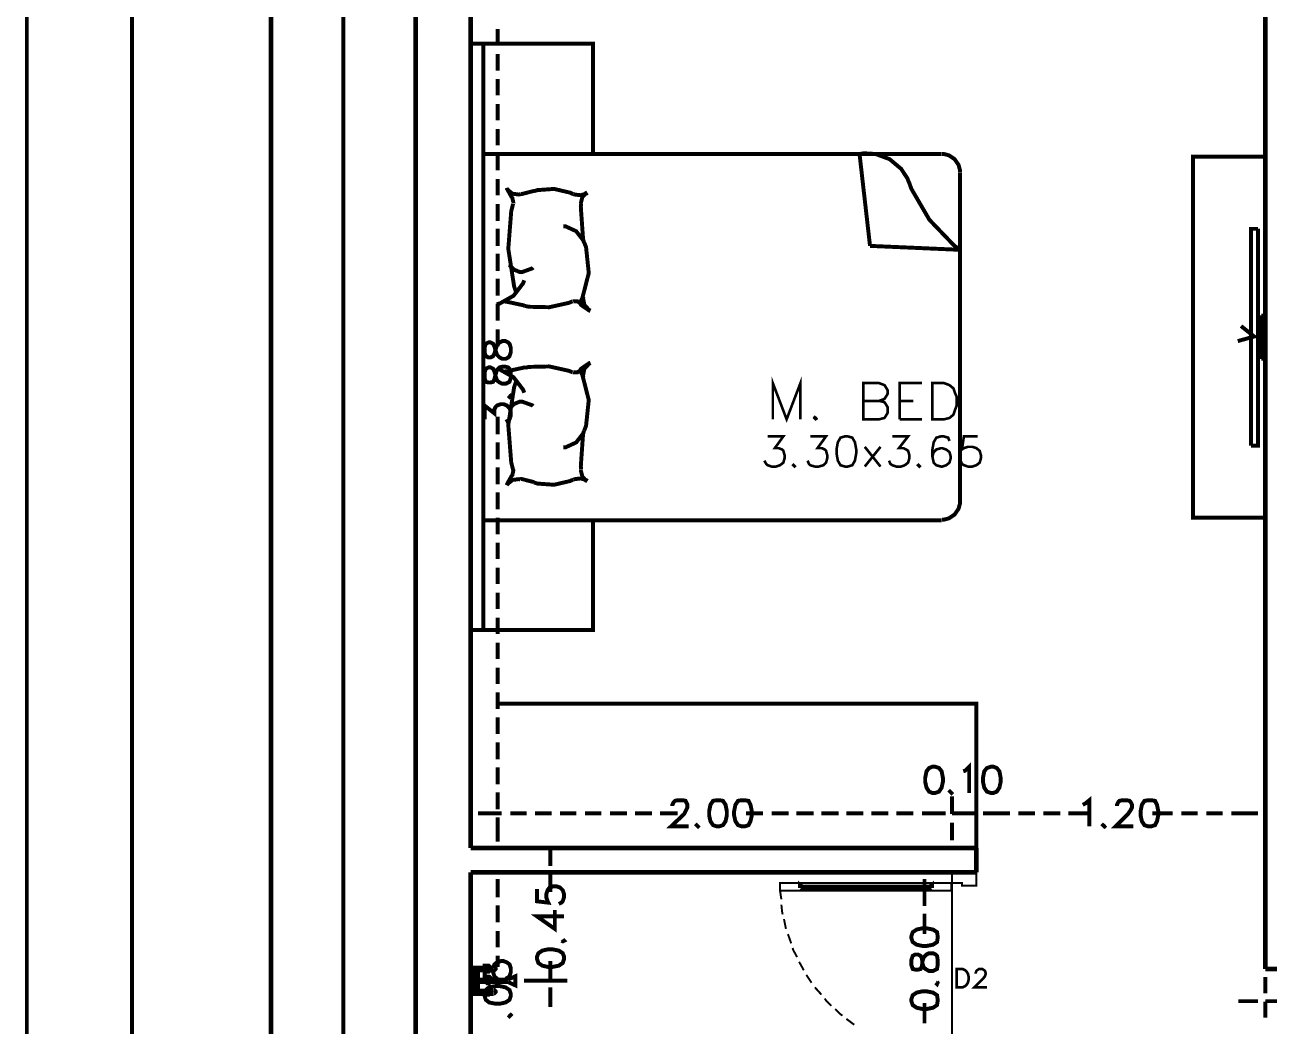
# Model space of a CAD drawing. Extents: x 0.2 to 11.4, y 0.2 to 8.2.
# Drawn here: x 0.223 to 3.381, y 3.627 to 6.168 of the extents above; entities that cross this region are included whole.
import ezdxf

# ---------------------------------------------------------------- set-up
doc = ezdxf.new("R2010")
doc.units = 0
doc.layers.get('0').update_dxf_attribs({"linetype": 'CONTINUOUS'})

msp = doc.modelspace()

# ---------------------------------------------------------------- linework, layer by layer
at = {"color": 0}
for points, const_width in [([(0.228353, 0.238336), (11.4183, 0.238336), (11.4183, 8.15169), (0.228353, 8.15169), (0.228353, 0.238336)], 0.01), ([(0.495008, 0.504992), (11.1517, 0.504992), (11.1517, 7.88499), (0.495008, 7.88499), (0.495008, 0.504992)], 0.01), ([(1.38666, 4.63167), (1.35498, 4.63167), (1.35498, 6.12001), (1.38666, 6.12001), (1.38666, 4.63167)], 0.01), ([(1.66499, 5.84), (1.38666, 5.84), (1.38666, 6.12001), (1.66499, 6.12001), (1.66499, 5.84)], 0.01), ([(3.37169, 5.83333), (3.18832, 5.83333), (3.18832, 4.91667), (3.37169, 4.91667), (3.37169, 5.83333)], 0.01), ([(1.38997, 5.33664), (1.39333, 5.32667), (1.40001, 5.32335), (1.405, 5.32335), (1.41168, 5.32667), (1.41499, 5.33333), (1.41835, 5.345), (1.42165, 5.35499), (1.42833, 5.36165), (1.435, 5.36501), (1.44336, 5.36501), (1.44997, 5.36165), (1.45335, 5.35835), (1.45665, 5.34831), (1.45665, 5.33664), (1.45335, 5.32667), (1.44997, 5.32335), (1.44336, 5.31999), (1.435, 5.31999), (1.42833, 5.32335), (1.42165, 5.33003), (1.41835, 5.34), (1.41499, 5.35167), (1.41168, 5.35835), (1.405, 5.36165), (1.40001, 5.36165), (1.39333, 5.35835), (1.38997, 5.34831), (1.38997, 5.33664)], 0.01), ([(1.38997, 5.27165), (1.39333, 5.26167), (1.40001, 5.25999), (1.405, 5.25999), (1.41168, 5.26167), (1.41499, 5.26833), (1.41835, 5.28168), (1.42165, 5.29167), (1.42833, 5.29833), (1.435, 5.30003), (1.44336, 5.30003), (1.44997, 5.29833), (1.45335, 5.29497), (1.45665, 5.285), (1.45665, 5.27165), (1.45335, 5.26167), (1.44997, 5.25999), (1.44336, 5.25667), (1.435, 5.25667), (1.42833, 5.25999), (1.42165, 5.26497), (1.41835, 5.27501), (1.41499, 5.28836), (1.41168, 5.29497), (1.405, 5.29833), (1.40001, 5.29833), (1.39333, 5.29497), (1.38997, 5.285), (1.38997, 5.27165)], 0.01), ([(2.52669, 5.16667), (2.52669, 5.25836), (2.55664, 5.25836), (2.56999, 5.25331), (2.58003, 5.24501), (2.58333, 5.23503), (2.58832, 5.22331), (2.58832, 5.20167), (2.58333, 5.18832), (2.58003, 5.17833), (2.56999, 5.16997), (2.55664, 5.16667), (2.52669, 5.16667)], 0.006667), ([(2.30501, 5.12332), (2.29335, 5.12001), (2.28668, 5.10835), (2.28331, 5.09), (2.28331, 5.08003), (2.28668, 5.06168), (2.29335, 5.05003), (2.30501, 5.04665), (2.31168, 5.04665), (2.32335, 5.05003), (2.33003, 5.06168), (2.33333, 5.08003), (2.33333, 5.09), (2.33003, 5.10835), (2.32335, 5.12001), (2.31168, 5.12332), (2.30501, 5.12332)], 0.006667), ([(1.66499, 4.63167), (1.38666, 4.63167), (1.38666, 4.91), (1.66499, 4.91), (1.66499, 4.63167)], 0.01), ([(2.52669, 4.285), (2.51833, 4.28168), (2.51167, 4.27333), (2.50836, 4.25667), (2.50836, 4.24669), (2.51167, 4.23167), (2.51833, 4.22168), (2.52669, 4.21832), (2.53331, 4.21832), (2.54335, 4.22168), (2.55003, 4.23167), (2.55333, 4.24669), (2.55333, 4.25667), (2.55003, 4.27333), (2.54335, 4.28168), (2.53331, 4.285), (2.52669, 4.285)], 0.01), ([(2.67503, 4.285), (2.66499, 4.28168), (2.65831, 4.27333), (2.655, 4.25667), (2.655, 4.24669), (2.65831, 4.23167), (2.66499, 4.22168), (2.67503, 4.21832), (2.68164, 4.21832), (2.69, 4.22168), (2.69667, 4.23167), (2.69997, 4.24669), (2.69997, 4.25667), (2.69667, 4.27333), (2.69, 4.28168), (2.68164, 4.285), (2.67503, 4.285)], 0.01), ([(1.97999, 4.19997), (1.97, 4.19835), (1.96332, 4.18832), (1.96001, 4.17165), (1.96001, 4.16168), (1.96332, 4.14665), (1.97, 4.13667), (1.97999, 4.13336), (1.98503, 4.13336), (1.99501, 4.13667), (2.00168, 4.14665), (2.00499, 4.16168), (2.00499, 4.17165), (2.00168, 4.18832), (1.99501, 4.19835), (1.98503, 4.19997), (1.97999, 4.19997)], 0.01), ([(2.04335, 4.19997), (2.03331, 4.19835), (2.02669, 4.18832), (2.02333, 4.17165), (2.02333, 4.16168), (2.02669, 4.14665), (2.03331, 4.13667), (2.04335, 4.13336), (2.05003, 4.13336), (2.06, 4.13667), (2.065, 4.14665), (2.06836, 4.16168), (2.06836, 4.17165), (2.065, 4.18832), (2.06, 4.19835), (2.05003, 4.19997), (2.04335, 4.19997)], 0.01), ([(3.07497, 4.19997), (3.065, 4.19835), (3.05832, 4.18832), (3.05501, 4.17165), (3.05501, 4.16168), (3.05832, 4.14665), (3.065, 4.13667), (3.07497, 4.13336), (3.08165, 4.13336), (3.09169, 4.13667), (3.09668, 4.14665), (3.09999, 4.16168), (3.09999, 4.17165), (3.09668, 4.18832), (3.09169, 4.19835), (3.08165, 4.19997), (3.07497, 4.19997)], 0.01), ([(2.63835, 4.01665), (2.63835, 3.98335), (2.60167, 3.98335), (2.60167, 3.99001), (2.57667, 3.99001), (2.57667, 4.01665), (2.63835, 4.01665)], 0.005), ([(2.19, 3.97), (2.19499, 3.97499), (2.19499, 3.97999), (2.18832, 3.97999), (2.18832, 3.99001), (2.13997, 3.99001), (2.13997, 3.97), (2.19, 3.97)], 0.005), ([(2.52832, 3.98335), (2.18832, 3.98335), (2.18832, 3.97999), (2.52832, 3.97999), (2.52832, 3.98335)], 0.005), ([(2.52669, 3.97), (2.52165, 3.97499), (2.52165, 3.97999), (2.52832, 3.97999), (2.52832, 3.99001), (2.57497, 3.99001), (2.57497, 3.97), (2.52669, 3.97)], 0.005), ([(2.57667, 3.99001), (2.57667, 3.99001)], 0.005), ([(2.47331, 3.84999), (2.47667, 3.84), (2.48665, 3.83333), (2.50168, 3.83003), (2.51167, 3.83003), (2.52832, 3.83333), (2.53836, 3.84), (2.53999, 3.84999), (2.53999, 3.85499), (2.53836, 3.86501), (2.52832, 3.87169), (2.51167, 3.875), (2.50168, 3.875), (2.48665, 3.87169), (2.47667, 3.86501), (2.47331, 3.85499), (2.47331, 3.84999)], 0.01), ([(1.52333, 3.79665), (1.52669, 3.78668), (1.53668, 3.78), (1.55165, 3.77669), (1.56168, 3.77669), (1.57835, 3.78), (1.58832, 3.78668), (1.59169, 3.79665), (1.59169, 3.80333), (1.58832, 3.81168), (1.57835, 3.81836), (1.56168, 3.82167), (1.55165, 3.82167), (1.53668, 3.81836), (1.52669, 3.81168), (1.52333, 3.80333), (1.52333, 3.79665)], 0.01), ([(2.47331, 3.78168), (2.47667, 3.77165), (2.48335, 3.77001), (2.49001, 3.77001), (2.49669, 3.77165), (2.5, 3.77832), (2.50168, 3.79167), (2.50499, 3.80165), (2.51167, 3.80832), (2.51833, 3.81168), (2.52832, 3.81168), (2.535, 3.80832), (2.53836, 3.80501), (2.53999, 3.79497), (2.53999, 3.78168), (2.53836, 3.77165), (2.535, 3.77001), (2.52832, 3.76665), (2.51833, 3.76665), (2.51167, 3.77001), (2.50499, 3.77501), (2.50168, 3.785), (2.5, 3.79833), (2.49669, 3.80501), (2.49001, 3.80832), (2.48335, 3.80832), (2.47667, 3.80501), (2.47331, 3.79497), (2.47331, 3.78168)], 0.01), ([(1.37332, 3.77501), (1.37332, 3.77501)], 0.01), ([(1.37332, 3.76833), (1.37332, 3.76833)], 0.01), ([(1.39165, 3.77251), (1.39165, 3.77067), (1.39725, 3.76497), (1.39914, 3.76497), (1.40099, 3.76497), (1.40668, 3.77067), (1.40668, 3.77251), (1.40668, 3.77442), (1.40099, 3.78), (1.39914, 3.78), (1.39725, 3.78), (1.39165, 3.77442), (1.39165, 3.77251)], 0.01), ([(2.58832, 3.72499), (2.58832, 3.77165), (2.60335, 3.77165), (2.61003, 3.76833), (2.61333, 3.76497), (2.61664, 3.75999), (2.61833, 3.75331), (2.61833, 3.74333), (2.61664, 3.73665), (2.61333, 3.73167), (2.61003, 3.72835), (2.60335, 3.72499), (2.58832, 3.72499)], 0.006667), ([(1.35834, 3.70833), (1.37332, 3.70833), (1.37332, 3.72499), (1.35834, 3.72499), (1.35834, 3.70833)], 0.01), ([(1.38997, 3.70335), (1.39333, 3.69336), (1.40169, 3.68668), (1.41835, 3.68332), (1.42833, 3.68332), (1.44336, 3.68668), (1.45335, 3.69336), (1.45665, 3.70335), (1.45665, 3.70833), (1.45335, 3.71832), (1.44336, 3.72499), (1.42833, 3.72835), (1.41835, 3.72835), (1.40169, 3.72499), (1.39333, 3.71832), (1.38997, 3.70833), (1.38997, 3.70335)], 0.01), ([(1.39165, 3.74251), (1.39165, 3.74067), (1.39725, 3.73503), (1.39914, 3.73503), (1.40099, 3.73503), (1.40668, 3.74067), (1.40668, 3.74251), (1.40668, 3.74442), (1.40099, 3.75), (1.39914, 3.75), (1.39725, 3.75), (1.39165, 3.74442), (1.39165, 3.74251)], 0.01), ([(1.39165, 3.71419), (1.39165, 3.71235), (1.39725, 3.70665), (1.39914, 3.70665), (1.40099, 3.70665), (1.40668, 3.71235), (1.40668, 3.71419), (1.40668, 3.7161), (1.40099, 3.72168), (1.39914, 3.72168), (1.39725, 3.72168), (1.39165, 3.7161), (1.39165, 3.71419)], 0.01), ([(1.37332, 3.71669), (1.37332, 3.71669)], 0.01), ([(1.37332, 3.70833), (1.37332, 3.70833)], 0.01), ([(2.47331, 3.69), (2.47667, 3.68001), (2.48665, 3.67333), (2.50168, 3.66997), (2.51167, 3.66997), (2.52832, 3.67333), (2.53836, 3.68001), (2.53999, 3.69), (2.53999, 3.69499), (2.53836, 3.70503), (2.52832, 3.71164), (2.51167, 3.715), (2.50168, 3.715), (2.48665, 3.71164), (2.47667, 3.70503), (2.47331, 3.69499), (2.47331, 3.69)], 0.01)]:
    msp.add_lwpolyline(points, close=True, dxfattribs=dict(at, const_width=const_width))
for points, const_width in [([(0.629992, 3.28331), (0.848307, 3.28331), (0.848307, 7.72999), (5.77001, 7.72999), (5.77001, 7.21001), (9.05333, 7.21001)], 0.011667), ([(0.726671, 0.639974), (0.726671, 3.09999), (1.03168, 3.09999), (1.03168, 7.54665), (5.58664, 7.54665), (5.58664, 7.02669), (9.05333, 7.02669)], 0.01), ([(1.21501, 3.375), (1.21501, 7.36333)], 0.011667), ([(1.21501, 3.375), (1.21501, 7.36333)], 0.01), ([(1.35498, 4.07835), (1.35498, 6.935)], 0.011667), ([(1.35498, 4.07835), (1.35498, 6.935)], 0.01), ([(3.37169, 3.77165), (3.37169, 6.30664)], 0.011667), ([(3.37169, 3.77165), (3.37169, 6.30664)], 0.01), ([(1.42333, 6.15668), (1.42333, 6.11501)], 0.01), ([(1.42333, 6.09332), (1.42333, 6.05165)], 0.01), ([(1.42333, 6.03), (1.42333, 5.98833)], 0.01), ([(1.42333, 5.96669), (1.42333, 5.92503)], 0.01), ([(1.42333, 5.90332), (1.42333, 5.86165)], 0.01), ([(1.38666, 5.84), (2.55003, 5.84)], 0.01), ([(1.38666, 5.84), (1.38666, 4.91)], 0.01), ([(1.42333, 5.84), (1.42333, 5.79833)], 0.01), ([(2.34169, 5.84), (2.36833, 5.60667)], 0.01), ([(2.46685, 5.76818), (2.4636, 5.77729), (2.44732, 5.80219), (2.41812, 5.82671), (2.38238, 5.8399), (2.35265, 5.84164), (2.34321, 5.83996)], 0.01), ([(2.59668, 5.79417), (2.59668, 5.79867), (2.59304, 5.81207), (2.58322, 5.82661), (2.56868, 5.83643), (2.55528, 5.84), (2.55083, 5.84)], 0.01), ([(1.42333, 5.77669), (1.42333, 5.73503)], 0.01), ([(2.59668, 5.79335), (2.59668, 4.95665)], 0.01), ([(1.44618, 5.7539), (1.44694, 5.75168), (1.45839, 5.73096), (1.4599, 5.72906)], 0.01), ([(1.44646, 5.75271), (1.44803, 5.74957), (1.46094, 5.73904), (1.47743, 5.73693), (1.48085, 5.7379)], 0.01), ([(1.48118, 5.73833), (1.48421, 5.73828), (1.51367, 5.74571), (1.51639, 5.74724)], 0.01), ([(1.61518, 5.73785), (1.60747, 5.74164), (1.5664, 5.75125), (1.52442, 5.74821), (1.51622, 5.74567)], 0.01), ([(2.46712, 5.76856), (2.47336, 5.75131), (2.5191, 5.67285), (2.58203, 5.60736), (2.5969, 5.59657)], 0.01), ([(1.42333, 5.71332), (1.42333, 5.66997)], 0.01), ([(1.46262, 5.71382), (1.45774, 5.69504), (1.45025, 5.59924), (1.46496, 5.50429), (1.47119, 5.48589)], 0.01), ([(1.46283, 5.71522), (1.46311, 5.71647), (1.46061, 5.72814), (1.45985, 5.72911)], 0.01), ([(1.61567, 5.73833), (1.61854, 5.73703), (1.63396, 5.73519), (1.64876, 5.73969), (1.65142, 5.74149)], 0.01), ([(1.63536, 5.71457), (1.63428, 5.70632), (1.64003, 5.62403), (1.64225, 5.616)], 0.01), ([(1.65044, 5.74219), (1.64774, 5.74089), (1.63824, 5.73047), (1.63482, 5.71679), (1.63525, 5.71382)], 0.01), ([(1.42333, 5.65001), (1.42333, 5.60667)], 0.01), ([(1.64236, 5.61496), (1.64051, 5.62082), (1.6225, 5.64393), (1.59592, 5.65614), (1.58985, 5.65653)], 0.01), ([(3.33501, 5.09999), (3.35335, 5.09999), (3.35335, 5.65001)], 0.01), ([(3.35335, 5.65001), (3.33501, 5.65001), (3.33501, 5.09999)], 0.01), ([(1.42333, 5.58664), (1.42333, 5.54335)], 0.01), ([(1.63151, 5.46218), (1.63818, 5.47396), (1.65451, 5.53782), (1.64762, 5.6034), (1.64274, 5.616)], 0.01), ([(2.36833, 5.60667), (2.59668, 5.59668)], 0.01), ([(1.45356, 5.55838), (1.45503, 5.55588), (1.46544, 5.54606), (1.47868, 5.54058), (1.48161, 5.54025), (1.48449, 5.53993), (1.5109, 5.54953), (1.51297, 5.55165)], 0.01), ([(1.42333, 5.52333), (1.42333, 5.47999)], 0.01), ([(1.42079, 5.45876), (1.42882, 5.4605), (1.46354, 5.48008), (1.4879, 5.51167), (1.49078, 5.51937)], 0.01), ([(1.42333, 5.46001), (1.42333, 5.41667)], 0.01), ([(1.49283, 5.45394), (1.48876, 5.45589), (1.44558, 5.46511), (1.44114, 5.46496)], 0.01), ([(1.49283, 5.45421), (1.50293, 5.45215), (1.55399, 5.45101), (1.60385, 5.46203), (1.61339, 5.46599)], 0.01), ([(1.6345, 5.45882), (1.63346, 5.46056), (1.62582, 5.46588), (1.61649, 5.46625), (1.61469, 5.46544)], 0.01), ([(1.63325, 5.45942), (1.63456, 5.45714), (1.65576, 5.44254), (1.65842, 5.44211)], 0.01), ([(1.64079, 5.47775), (1.63992, 5.47412), (1.64344, 5.45671), (1.6556, 5.44374), (1.65913, 5.44228)], 0.01), ([(3.36165, 5.31999), (3.36165, 5.43001)], 0.01), ([(3.36165, 5.43001), (3.37169, 5.43001)], 0.01), ([(3.37169, 5.31999), (3.37169, 5.43001)], 0.01), ([(1.42333, 5.39501), (1.42333, 5.35167)], 0.01), ([(3.30165, 5.36501), (3.34332, 5.37668), (3.31, 5.40332)], 0.01), ([(3.35335, 5.38499), (3.36165, 5.38499)], 0.01), ([(3.35335, 5.36664), (3.36165, 5.36664)], 0.01), ([(1.61339, 5.28569), (1.60385, 5.28971), (1.55399, 5.30072), (1.50293, 5.29953), (1.49283, 5.29742)], 0.01), ([(1.65842, 5.30951), (1.65576, 5.30914), (1.63456, 5.2946), (1.63325, 5.29226)], 0.01), ([(1.65913, 5.30935), (1.6556, 5.30794), (1.64344, 5.29503), (1.63992, 5.27761), (1.64079, 5.27393)], 0.01), ([(3.36165, 5.31999), (3.37169, 5.31999)], 0.01), ([(1.49078, 5.234), (1.4879, 5.24175), (1.46354, 5.27333), (1.42882, 5.29286), (1.42079, 5.29454)], 0.01), ([(1.44114, 5.28836), (1.44558, 5.28825), (1.48876, 5.29753), (1.49283, 5.29943)], 0.01), ([(1.61469, 5.28624), (1.61649, 5.28549), (1.62582, 5.28581), (1.63346, 5.29118), (1.6345, 5.29286)], 0.01), ([(1.64274, 5.13737), (1.64762, 5.14996), (1.65451, 5.21556), (1.63818, 5.27946), (1.63151, 5.29118)], 0.01), ([(2.12169, 5.16667), (2.12169, 5.25836), (2.15668, 5.16667), (2.19168, 5.25836), (2.19168, 5.16667)], 0.006667), ([(1.47119, 5.26574), (1.46496, 5.2474), (1.45025, 5.15246), (1.45774, 5.05664), (1.46262, 5.03782)], 0.01), ([(2.39165, 5.21332), (2.405, 5.21001), (2.40831, 5.20503), (2.41336, 5.19667), (2.41336, 5.18332), (2.40831, 5.17503), (2.405, 5.16997), (2.39165, 5.16667), (2.35167, 5.16667), (2.35167, 5.25836), (2.39165, 5.25836), (2.405, 5.25331), (2.40831, 5.24832), (2.41336, 5.24001), (2.41336, 5.23167), (2.40831, 5.22331), (2.405, 5.21832), (2.39165, 5.21332), (2.35167, 5.21332)], 0.006667), ([(2.44336, 5.16667), (2.44336, 5.25836), (2.5, 5.25836)], 0.006667), ([(1.38997, 5.16667), (1.38997, 5.20167), (1.41499, 5.18164), (1.41499, 5.19168), (1.41835, 5.19835), (1.42165, 5.20167), (1.43164, 5.20503), (1.43832, 5.20503), (1.44667, 5.20167), (1.45335, 5.19499), (1.45665, 5.185), (1.45665, 5.17665), (1.45335, 5.16667), (1.44997, 5.16336), (1.44336, 5.16)], 0.01), ([(1.44997, 5.22667), (1.45335, 5.22331), (1.45665, 5.22667), (1.45335, 5.22999)], 0.01), ([(1.51297, 5.20003), (1.5109, 5.20221), (1.48449, 5.21175), (1.48161, 5.21143), (1.47868, 5.2111), (1.46544, 5.20568), (1.45503, 5.19581), (1.45356, 5.19325)], 0.01), ([(2.44336, 5.21332), (2.47835, 5.21332)], 0.006667), ([(1.42333, 5.12831), (1.42333, 5.17333)], 0.01), ([(2.22999, 5.17503), (2.22667, 5.16997), (2.22999, 5.16667), (2.23503, 5.16997)], 0.006667), ([(2.44336, 5.16667), (2.5, 5.16667)], 0.006667), ([(1.58985, 5.09517), (1.59592, 5.0956), (1.6225, 5.10781), (1.64051, 5.13092), (1.64236, 5.13672)], 0.01), ([(1.64225, 5.13732), (1.64003, 5.12935), (1.63428, 5.04699), (1.63536, 5.03874)], 0.01), ([(2.10835, 5.12332), (2.14833, 5.12332), (2.12668, 5.09332), (2.13667, 5.09332), (2.14501, 5.09), (2.14833, 5.08664), (2.15169, 5.07497), (2.15169, 5.06836), (2.14833, 5.05664), (2.13997, 5.05003), (2.12999, 5.04665), (2.11833, 5.04665), (2.10835, 5.05003), (2.10499, 5.05333), (2.09999, 5.06168)], 0.006667), ([(2.21669, 5.12332), (2.25667, 5.12332), (2.23503, 5.09332), (2.24669, 5.09332), (2.25331, 5.09), (2.25667, 5.08664), (2.25999, 5.07497), (2.25999, 5.06836), (2.25667, 5.05664), (2.25, 5.05003), (2.23833, 5.04665), (2.22835, 5.04665), (2.21669, 5.05003), (2.21332, 5.05333), (2.21001, 5.06168)], 0.006667), ([(2.42503, 5.12332), (2.465, 5.12332), (2.44168, 5.09332), (2.45335, 5.09332), (2.46001, 5.09), (2.465, 5.08664), (2.46832, 5.07497), (2.46832, 5.06836), (2.465, 5.05664), (2.45665, 5.05003), (2.44667, 5.04665), (2.435, 5.04665), (2.42503, 5.05003), (2.41997, 5.05333), (2.41667, 5.06168)], 0.006667), ([(2.56999, 5.11165), (2.56668, 5.12001), (2.55501, 5.12332), (2.54833, 5.12332), (2.53668, 5.12001), (2.53, 5.10835), (2.52669, 5.09), (2.52669, 5.07167), (2.53, 5.05664), (2.53668, 5.05003), (2.54833, 5.04665), (2.55165, 5.04665), (2.56168, 5.05003), (2.56999, 5.05664), (2.57335, 5.06836), (2.57335, 5.07167), (2.56999, 5.08333), (2.56168, 5.09), (2.55165, 5.09332), (2.54833, 5.09332), (2.53668, 5.09), (2.53, 5.08333), (2.52669, 5.07167)], 0.006667), ([(2.64165, 5.12332), (2.60667, 5.12332), (2.60167, 5.09), (2.60667, 5.09332), (2.61664, 5.09668), (2.62831, 5.09668), (2.63835, 5.09332), (2.64665, 5.08664), (2.65001, 5.07497), (2.65001, 5.06836), (2.64665, 5.05664), (2.63835, 5.05003), (2.62831, 5.04665), (2.61664, 5.04665), (2.60667, 5.05003), (2.60167, 5.05333), (2.59831, 5.06168)], 0.006667), ([(1.42333, 5.065), (1.42333, 5.10835)], 0.01), ([(2.35499, 5.04665), (2.39501, 5.09668)], 0.006667), ([(2.39501, 5.04665), (2.35499, 5.09668)], 0.006667), ([(2.17665, 5.05333), (2.17333, 5.05003), (2.17665, 5.04665), (2.18001, 5.05003)], 0.006667), ([(2.49333, 5.05333), (2.49001, 5.05003), (2.49333, 5.04665), (2.49669, 5.05003)], 0.006667), ([(1.42333, 5.00168), (1.42333, 5.04497)], 0.01), ([(1.4599, 5.02425), (1.45839, 5.0224), (1.44694, 5.00168), (1.44618, 4.9994)], 0.01), ([(1.45985, 5.02425), (1.46061, 5.02522), (1.46311, 5.03694), (1.46283, 5.03814)], 0.01), ([(1.65142, 5.01014), (1.64876, 5.01199), (1.63396, 5.01654), (1.61854, 5.01465), (1.61567, 5.01329)], 0.01), ([(1.63525, 5.03787), (1.63482, 5.03494), (1.63824, 5.02121), (1.64774, 5.01074), (1.65044, 5.00944)], 0.01), ([(1.48085, 5.01378), (1.47743, 5.01481), (1.46094, 5.01264), (1.44803, 5.00211), (1.44646, 4.99897)], 0.01), ([(1.51639, 5.00613), (1.51367, 5.00765), (1.48421, 5.01508), (1.48118, 5.01497)], 0.01), ([(1.51622, 5.00597), (1.52442, 5.00347), (1.5664, 5.00043), (1.60747, 5.01004), (1.61518, 5.01383)], 0.01), ([(1.42333, 4.93832), (1.42333, 4.98167)], 0.01), ([(2.55083, 4.91168), (2.55528, 4.91168), (2.56868, 4.91531), (2.58322, 4.92513), (2.59304, 4.93967), (2.59668, 4.95307), (2.59668, 4.95751)], 0.01), ([(1.38666, 4.91), (2.55003, 4.91)], 0.01), ([(1.42333, 4.875), (1.42333, 4.91667)], 0.01), ([(1.42333, 4.81168), (1.42333, 4.85335)], 0.01), ([(1.42333, 4.74832), (1.42333, 4.78999)], 0.01), ([(1.42333, 4.685), (1.42333, 4.72667)], 0.01), ([(1.42333, 4.62169), (1.42333, 4.66336)], 0.01), ([(1.42333, 4.55832), (1.42333, 4.59999)], 0.01), ([(1.42333, 4.49501), (1.42333, 4.53668)], 0.01), ([(1.42333, 4.43164), (1.42333, 4.47331)], 0.01), ([(2.63835, 4.07835), (2.63835, 4.44499), (1.42333, 4.44499)], 0.01), ([(1.42333, 4.36833), (1.42333, 4.41)], 0.01), ([(1.42333, 4.30333), (1.42333, 4.34668)], 0.01), ([(2.60499, 4.27333), (2.61003, 4.27501), (2.62001, 4.285), (2.62001, 4.21832)], 0.01), ([(1.42333, 4.24001), (1.42333, 4.28331)], 0.01), ([(1.35498, 4.16499), (1.35498, 4.21001)], 0.01), ([(1.42333, 4.17665), (1.42333, 4.22)], 0.01), ([(1.86664, 4.185), (1.86664, 4.18832), (1.87001, 4.19499), (1.87332, 4.19835), (1.87999, 4.19997), (1.89333, 4.19997), (1.90001, 4.19835), (1.90169, 4.19499), (1.905, 4.18832), (1.905, 4.18164), (1.90169, 4.17503), (1.89665, 4.16499), (1.86333, 4.13336), (1.90831, 4.13336)], 0.01), ([(2.57497, 4.22499), (2.57167, 4.22168), (2.57497, 4.21832), (2.57835, 4.22168)], 0.01), ([(2.57667, 4.16499), (2.57667, 4.21001)], 0.01), ([(2.57667, 4.16499), (2.57667, 4.21001)], 0.01), ([(2.63835, 4.16499), (2.63835, 4.21001)], 0.01), ([(2.63835, 4.16499), (2.63835, 4.21001)], 0.01), ([(2.90831, 4.18832), (2.91499, 4.19168), (2.92503, 4.19997), (2.92503, 4.13336)], 0.01), ([(2.99501, 4.185), (2.99501, 4.18832), (2.99832, 4.19499), (3.00168, 4.19835), (3.00836, 4.19997), (3.02001, 4.19997), (3.02669, 4.19835), (3.03, 4.19499), (3.03331, 4.18832), (3.03331, 4.18164), (3.03, 4.17503), (3.02333, 4.16499), (2.99164, 4.13336), (3.03668, 4.13336)], 0.01), ([(3.37169, 4.16499), (3.37169, 4.21001)], 0.01), ([(1.37332, 4.16667), (1.38997, 4.16667)], 0.01), ([(1.38997, 4.16667), (1.43332, 4.16667)], 0.01), ([(1.45503, 4.16667), (1.49669, 4.16667)], 0.01), ([(1.51833, 4.16667), (1.56, 4.16667)], 0.01), ([(1.58165, 4.16667), (1.62332, 4.16667)], 0.01), ([(1.64501, 4.16667), (1.68668, 4.16667)], 0.01), ([(1.70833, 4.16667), (1.75168, 4.16667)], 0.01), ([(1.77165, 4.16667), (1.815, 4.16667)], 0.01), ([(1.83501, 4.16667), (1.87999, 4.16667)], 0.01), ([(2.09668, 4.16667), (2.05333, 4.16667)], 0.01), ([(2.16168, 4.16667), (2.11833, 4.16667)], 0.01), ([(2.22499, 4.16667), (2.18164, 4.16667)], 0.01), ([(2.28836, 4.16667), (2.24501, 4.16667)], 0.01), ([(2.35167, 4.16667), (2.30832, 4.16667)], 0.01), ([(2.41499, 4.16667), (2.37169, 4.16667)], 0.01), ([(2.47835, 4.16667), (2.435, 4.16667)], 0.01), ([(2.54335, 4.16667), (2.5, 4.16667)], 0.01), ([(2.54335, 4.16667), (2.50999, 4.16667)], 0.01), ([(2.56, 4.16667), (2.54335, 4.16667)], 0.01), ([(2.56, 4.16667), (2.54335, 4.16667)], 0.01), ([(2.57667, 4.16667), (2.63835, 4.16667)], 0.01), ([(2.655, 4.16667), (2.67165, 4.16667)], 0.01), ([(2.655, 4.16667), (2.67165, 4.16667)], 0.01), ([(2.67165, 4.16667), (2.70503, 4.16667)], 0.01), ([(2.67165, 4.16667), (2.72331, 4.16667)], 0.01), ([(2.74501, 4.16667), (2.78668, 4.16667)], 0.01), ([(2.80832, 4.16667), (2.85167, 4.16667)], 0.01), ([(2.87169, 4.16667), (2.92503, 4.16667)], 0.01), ([(3.13667, 4.16667), (3.08501, 4.16667)], 0.01), ([(3.19997, 4.16667), (3.15831, 4.16667)], 0.01), ([(3.26335, 4.16667), (3.22168, 4.16667)], 0.01), ([(3.33664, 4.16667), (3.285, 4.16667)], 0.01), ([(3.35335, 4.16667), (3.33664, 4.16667)], 0.01), ([(1.35498, 4.09831), (1.35498, 4.14333)], 0.01), ([(1.42333, 4.11165), (1.42333, 4.15668)], 0.01), ([(1.93164, 4.13997), (1.92833, 4.13667), (1.93164, 4.13336), (1.935, 4.13667)], 0.01), ([(2.57667, 4.09831), (2.57667, 4.14333)], 0.01), ([(2.57667, 4.09831), (2.57667, 4.14333)], 0.01), ([(2.63835, 4.09831), (2.63835, 4.14333)], 0.01), ([(2.63835, 4.09831), (2.63835, 4.14333)], 0.01), ([(2.96332, 4.13997), (2.96001, 4.13667), (2.96332, 4.13336), (2.96669, 4.13667)], 0.01), ([(3.37169, 4.09831), (3.37169, 4.14333)], 0.01), ([(1.42333, 4.095), (1.42333, 4.11165)], 0.01), ([(2.63835, 4.07835), (1.35498, 4.07835)], 0.011667), ([(2.63835, 4.07835), (1.35498, 4.07835)], 0.01), ([(1.37668, 4.07835), (1.41, 4.07835)], 0.01), ([(1.43164, 4.07835), (1.465, 4.07835)], 0.01), ([(1.55664, 4.05003), (1.55664, 4.08333)], 0.01), ([(2.63835, 4.07835), (2.63835, 4.01665)], 0.011667), ([(2.63835, 4.07835), (2.63835, 4.01665)], 0.01), ([(1.55664, 4.03331), (1.55664, 4.05003)], 0.01), ([(1.35498, 3.375), (1.35498, 4.01665)], 0.011667), ([(2.63835, 4.01665), (1.35498, 4.01665)], 0.011667), ([(1.35498, 3.375), (1.35498, 4.01665)], 0.01), ([(2.63835, 4.01665), (1.35498, 4.01665)], 0.01), ([(1.37668, 4.01665), (1.41, 4.01665)], 0.01), ([(1.43164, 4.01665), (1.465, 4.01665)], 0.01), ([(1.49001, 4.01665), (1.59999, 4.01665)], 0.01), ([(1.55664, 4.01665), (1.55664, 3.96669)], 0.01), ([(2.5, 4.01665), (2.465, 4.01665)], 0.01), ([(2.55664, 4.01665), (2.52165, 4.01665)], 0.01), ([(2.57667, 3.52832), (2.57667, 4.01665)], 0.005), ([(1.42333, 4), (1.42333, 3.98335)], 0.01), ([(1.42333, 3.98335), (1.42333, 3.95335)], 0.01), ([(1.52333, 3.97499), (1.52333, 3.94336), (1.55165, 3.94), (1.55003, 3.94336), (1.54665, 3.95335), (1.54665, 3.96164), (1.55003, 3.97168), (1.55501, 3.97835), (1.565, 3.98167), (1.57167, 3.98167), (1.58165, 3.97835), (1.58832, 3.97168), (1.59169, 3.96164), (1.59169, 3.95335), (1.58832, 3.94336), (1.58501, 3.94), (1.57835, 3.93668)], 0.01), ([(2.18832, 3.99001), (2.19499, 3.99001), (2.19499, 3.98335), (2.18832, 3.98335), (2.18832, 3.99001), (2.19499, 3.98335)], 0.005), ([(2.18832, 3.98335), (2.19499, 3.99001), (2.52165, 3.99001)], 0.005), ([(2.50667, 4), (2.50667, 3.98335)], 0.01), ([(2.50667, 3.98335), (2.50667, 3.93164)], 0.01), ([(2.52832, 3.99001), (2.52165, 3.99001), (2.52165, 3.98335), (2.52832, 3.98335), (2.52832, 3.99001), (2.52165, 3.98335)], 0.005), ([(2.52832, 3.98335), (2.52165, 3.99001)], 0.005), ([(2.13997, 3.97), (2.14333, 3.94835)], 0.005), ([(2.19, 3.97), (2.52669, 3.97)], 0.005), ([(2.19499, 3.97499), (2.52165, 3.97499)], 0.005), ([(1.42333, 3.93332), (1.42333, 3.88997)], 0.01), ([(1.59169, 3.905), (1.52333, 3.905), (1.56836, 3.87332), (1.56836, 3.92165)], 0.01), ([(2.14333, 3.935), (2.14501, 3.91835), (2.14665, 3.91)], 0.005), ([(2.50667, 3.91168), (2.50667, 3.86003)], 0.01), ([(2.15001, 3.89833), (2.155, 3.87332)], 0.005), ([(1.42333, 3.86833), (1.42333, 3.82667)], 0.01), ([(2.16, 3.86003), (2.16835, 3.83664)], 0.005), ([(1.58501, 3.84332), (1.58832, 3.84169), (1.59169, 3.84332), (1.58832, 3.84668)], 0.01), ([(2.17165, 3.82497), (2.17333, 3.81999), (2.18332, 3.80165)], 0.005), ([(1.38997, 3.785), (1.38997, 3.75331), (1.41835, 3.75), (1.41499, 3.75331), (1.41168, 3.76335), (1.41168, 3.77333), (1.41499, 3.78331), (1.42165, 3.78836), (1.43164, 3.79167), (1.43832, 3.79167), (1.44667, 3.78836), (1.45335, 3.78331), (1.45665, 3.77333), (1.45665, 3.76335), (1.45335, 3.75331), (1.44997, 3.75), (1.44336, 3.74669)], 0.01), ([(1.42333, 3.80501), (1.42333, 3.77669)], 0.01), ([(1.55664, 3.74164), (1.55664, 3.79167)], 0.01), ([(2.18832, 3.78999), (2.19667, 3.77501), (2.19997, 3.76833)], 0.005), ([(1.35834, 3.75836), (1.35834, 3.77501)], 0.01), ([(1.36664, 3.77501), (1.37332, 3.77501), (1.35834, 3.77501)], 0.01), ([(1.35834, 3.72), (1.35834, 3.76335)], 0.01), ([(1.37332, 3.75836), (1.35834, 3.75836)], 0.01), ([(1.36165, 3.74501), (1.36165, 3.75836)], 0.01), ([(1.36664, 3.70833), (1.36664, 3.77501)], 0.01), ([(1.37332, 3.70833), (1.37332, 3.77501), (1.37332, 3.76833)], 0.01), ([(1.37332, 3.77501), (1.37332, 3.75836)], 0.01), ([(1.37332, 3.77501), (1.39165, 3.77501)], 0.01), ([(1.37332, 3.76833), (1.39165, 3.76833)], 0.01), ([(1.39333, 3.77669), (1.39833, 3.77165), (1.39333, 3.76665)], 0.01), ([(1.40332, 3.77669), (1.39833, 3.77165), (1.40332, 3.76665)], 0.01), ([(1.405, 3.77501), (1.41336, 3.77501)], 0.01), ([(1.405, 3.76833), (1.41336, 3.76833)], 0.01), ([(1.41417, 3.76833), (1.41521, 3.76833), (1.41835, 3.77149), (1.41835, 3.77251), (1.41835, 3.7736), (1.41521, 3.77669), (1.41417, 3.77669)], 0.01), ([(1.44997, 3.73833), (1.46832, 3.72999), (1.46832, 3.75331), (1.44997, 3.74501)], 0.01), ([(2.20665, 3.75667), (2.22, 3.73665)], 0.005), ([(2.63667, 3.75999), (2.63667, 3.76167), (2.63835, 3.76665), (2.63997, 3.76833), (2.64501, 3.77165), (2.65332, 3.77165), (2.65831, 3.76833), (2.66, 3.76665), (2.66168, 3.76167), (2.66168, 3.75836), (2.66, 3.75331), (2.655, 3.74669), (2.63336, 3.72499), (2.66499, 3.72499)], 0.006667), ([(3.61501, 3.77165), (3.37169, 3.77165)], 0.011667), ([(3.61501, 3.77165), (3.37169, 3.77165)], 0.01), ([(1.36664, 3.74669), (1.35498, 3.74669), (1.35498, 3.73665)], 0.01), ([(1.36664, 3.73665), (1.35498, 3.73665)], 0.01), ([(1.35834, 3.74501), (1.37332, 3.74501), (1.39165, 3.74501)], 0.01), ([(1.35834, 3.73833), (1.37332, 3.73833), (1.39165, 3.73833)], 0.01), ([(1.36165, 3.72499), (1.36165, 3.73833)], 0.01), ([(1.37332, 3.74501), (1.39165, 3.74501)], 0.01), ([(1.37332, 3.73833), (1.39165, 3.73833)], 0.01), ([(1.39333, 3.74669), (1.39833, 3.74164), (1.39333, 3.73665)], 0.01), ([(1.40332, 3.74669), (1.39833, 3.74164), (1.40332, 3.73665)], 0.01), ([(1.405, 3.74501), (1.44997, 3.74501)], 0.01), ([(1.405, 3.74501), (1.41336, 3.74501)], 0.01), ([(1.405, 3.73833), (1.44997, 3.73833)], 0.01), ([(1.405, 3.73833), (1.41336, 3.73833)], 0.01), ([(1.41417, 3.73833), (1.41521, 3.73833), (1.41835, 3.74149), (1.41835, 3.74251), (1.41835, 3.7436), (1.41521, 3.74669), (1.41417, 3.74669)], 0.01), ([(1.49001, 3.74164), (1.59999, 3.74164)], 0.01), ([(1.55664, 3.72499), (1.55664, 3.70833)], 0.01), ([(2.22835, 3.72499), (2.24501, 3.70665)], 0.005), ([(2.535, 3.73665), (2.53836, 3.73335), (2.53999, 3.73665), (2.53836, 3.74001)], 0.01), ([(3.37169, 3.75168), (3.37169, 3.71001)], 0.01), ([(1.36664, 3.70833), (1.37332, 3.70833), (1.37332, 3.71669)], 0.01), ([(1.37332, 3.71669), (1.39165, 3.71669)], 0.01), ([(1.37332, 3.70833), (1.39165, 3.70833)], 0.01), ([(1.39333, 3.71832), (1.39833, 3.71332), (1.39333, 3.70665)], 0.01), ([(1.40332, 3.71832), (1.39833, 3.71332), (1.40332, 3.70665)], 0.01), ([(1.405, 3.71669), (1.41336, 3.71669)], 0.01), ([(1.405, 3.70833), (1.41336, 3.70833)], 0.01), ([(1.41417, 3.71001), (1.41521, 3.71001), (1.41835, 3.71317), (1.41835, 3.71419), (1.41835, 3.71522), (1.41521, 3.71832), (1.41417, 3.71832)], 0.01), ([(1.55664, 3.70833), (1.55664, 3.67503)], 0.01), ([(2.25331, 3.69667), (2.25667, 3.69168), (2.27001, 3.67833)], 0.005), ([(3.33664, 3.69), (3.30333, 3.69)], 0.01), ([(3.35335, 3.69), (3.33664, 3.69)], 0.01), ([(3.37169, 3.69), (3.40668, 3.69)], 0.01), ([(1.44997, 3.655), (1.45335, 3.65169), (1.45665, 3.655), (1.45335, 3.65831)], 0.01), ([(2.28, 3.66997), (2.29335, 3.65668), (2.29833, 3.65332)], 0.005), ([(2.50667, 3.63336), (2.50667, 3.685)], 0.01), ([(3.37169, 3.68832), (3.37169, 3.64833)], 0.01), ([(2.30832, 3.64501), (2.32835, 3.62999)], 0.005)]:
    msp.add_lwpolyline(points, dxfattribs=dict(at, const_width=const_width))

doc.saveas('drawing.dxf')
